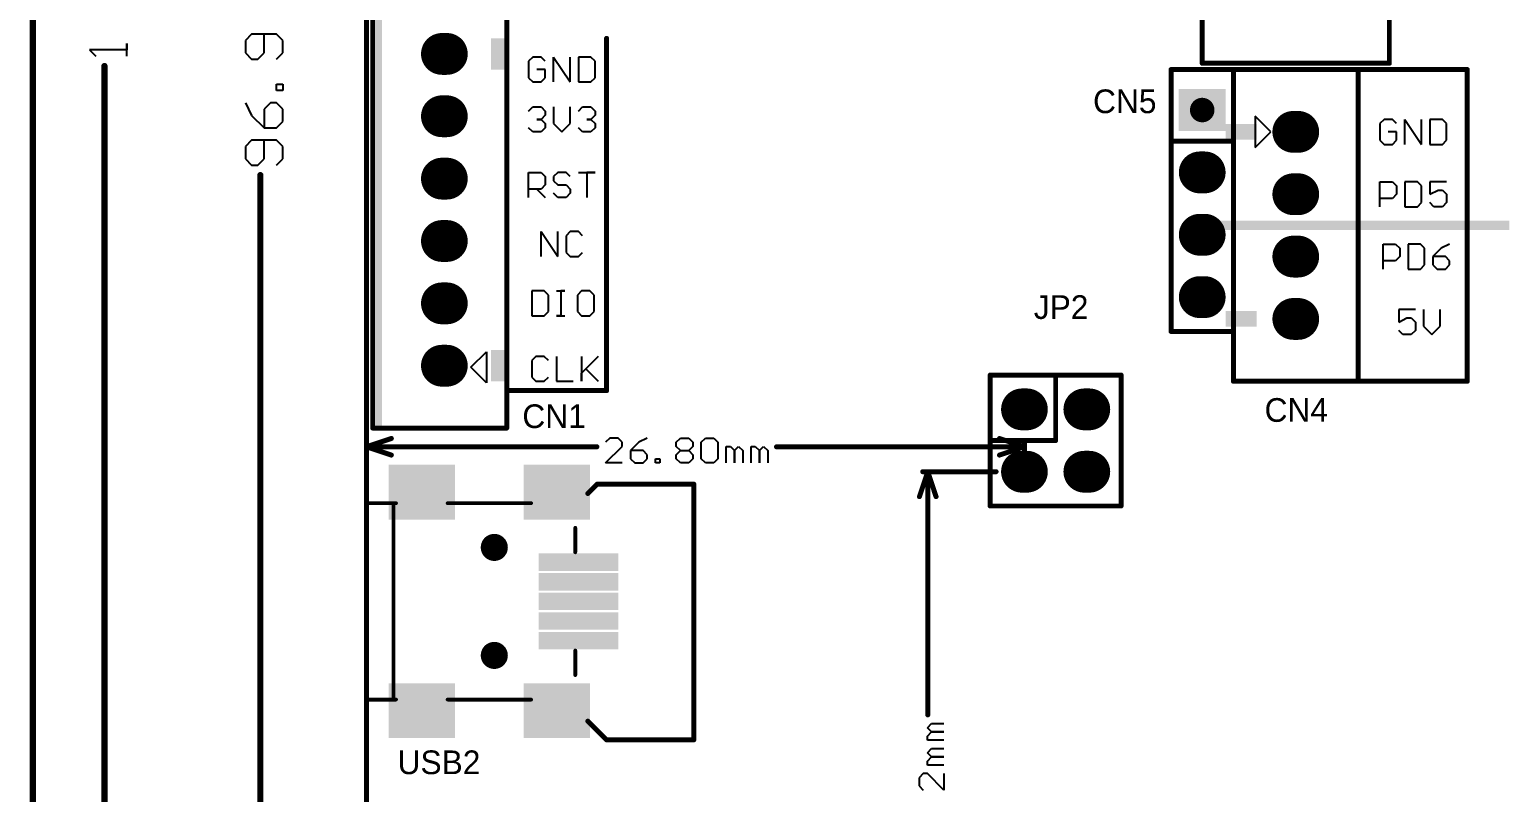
# Model space of a CAD drawing. Header units: millimetres. Extents: x -0.56 to 8.11, y -1.04 to 4.22.
# Drawn here: x -0.54 to 1.833, y 0.526 to 1.749 of the extents above; entities that cross this region are included whole.
import ezdxf

# ---------------------------------------------------------------- set-up
doc = ezdxf.new("R2010")
doc.units = ezdxf.units.MM
doc.header["$MEASUREMENT"] = 0
for name, color, linetype in [('BottomLayer', 5, 'Continuous'), ('BottomSolder', 6, 'Continuous'), ('KeepOutLayer', 6, 'Continuous'), ('MultiLayer', 9, 'Continuous'), ('PadHoleLayer', 156, 'Continuous'), ('TopLayer', 1, 'Continuous'), ('TopOverlay', 2, 'Continuous'), ('TopPaste', 8, 'Continuous'), ('TopSolder', 216, 'Continuous')]:
    doc.layers.add(name, color=color, linetype=linetype)

# ---------------------------------------------------------------- blocks, each defined once
blk = doc.blocks.new('CON2X2_2_54____1')
at = {"layer": 'BottomLayer', "const_width": 0.0591}
for points in [[(0.0039, 0), (-0.0039, 0)], [(0.1039, 0), (0.0961, 0)], [(0.0039, -0.1), (-0.0039, -0.1)], [(0.1039, -0.1), (0.0961, -0.1)]]:
    blk.add_lwpolyline(points, dxfattribs=at)
at = {"layer": 'BottomLayer', "const_width": 0.0295}
for points in [[(-0.0187, 0, 1), (0.0108, 0, 1)], [(-0.0108, 0, 1), (0.0187, 0, 1)], [(0.0813, 0, 1), (0.1108, 0, 1)], [(0.0892, 0, 1), (0.1187, 0, 1)], [(-0.0187, -0.1, 1), (0.0108, -0.1, 1)], [(-0.0108, -0.1, 1), (0.0187, -0.1, 1)], [(0.0813, -0.1, 1), (0.1108, -0.1, 1)], [(0.0892, -0.1, 1), (0.1187, -0.1, 1)]]:
    blk.add_lwpolyline(points, format="xyb", close=True, dxfattribs=at)
at = {"layer": 'BottomSolder', "const_width": 0.0671}
for points in [[(0.0039, 0), (-0.0039, 0)], [(0.1039, 0), (0.0961, 0)], [(0.0039, -0.1), (-0.0039, -0.1)], [(0.1039, -0.1), (0.0961, -0.1)]]:
    blk.add_lwpolyline(points, dxfattribs=at)
at = {"layer": 'BottomSolder', "const_width": 0.0335}
for points in [[(-0.0207, 0, 1), (0.0128, 0, 1)], [(-0.0128, 0, 1), (0.0207, 0, 1)], [(0.0793, 0, 1), (0.1128, 0, 1)], [(0.0872, 0, 1), (0.1207, 0, 1)], [(-0.0207, -0.1, 1), (0.0128, -0.1, 1)], [(-0.0128, -0.1, 1), (0.0207, -0.1, 1)], [(0.0793, -0.1, 1), (0.1128, -0.1, 1)], [(0.0872, -0.1, 1), (0.1207, -0.1, 1)]]:
    blk.add_lwpolyline(points, format="xyb", close=True, dxfattribs=at)
at = {"layer": 'MultiLayer', "const_width": 0.0591}
for points in [[(0.0039, 0), (-0.0039, 0)], [(0.1039, 0), (0.0961, 0)], [(0.0039, -0.1), (-0.0039, -0.1)], [(0.1039, -0.1), (0.0961, -0.1)]]:
    blk.add_lwpolyline(points, dxfattribs=at)
at = {"layer": 'MultiLayer', "const_width": 0.0295}
for points in [[(-0.0187, 0, 1), (0.0108, 0, 1)], [(-0.0108, 0, 1), (0.0187, 0, 1)], [(0.0813, 0, 1), (0.1108, 0, 1)], [(0.0892, 0, 1), (0.1187, 0, 1)], [(-0.0187, -0.1, 1), (0.0108, -0.1, 1)], [(-0.0108, -0.1, 1), (0.0187, -0.1, 1)], [(0.0813, -0.1, 1), (0.1108, -0.1, 1)], [(0.0892, -0.1, 1), (0.1187, -0.1, 1)]]:
    blk.add_lwpolyline(points, format="xyb", close=True, dxfattribs=at)
at = {"layer": 'PadHoleLayer', "const_width": 0.0177}
for points in [[(-0.0089, 0, 1), (0.0089, 0, 1)], [(0.0911, 0, 1), (0.1089, 0, 1)], [(-0.0089, -0.1, 1), (0.0089, -0.1, 1)], [(0.0911, -0.1, 1), (0.1089, -0.1, 1)]]:
    blk.add_lwpolyline(points, format="xyb", close=True, dxfattribs=at)
at = {"layer": 'TopLayer', "const_width": 0.0591}
for points in [[(0.0039, 0), (-0.0039, 0)], [(0.1039, 0), (0.0961, 0)], [(0.0039, -0.1), (-0.0039, -0.1)], [(0.1039, -0.1), (0.0961, -0.1)]]:
    blk.add_lwpolyline(points, dxfattribs=at)
at = {"layer": 'TopLayer', "const_width": 0.0295}
for points in [[(-0.0187, 0, 1), (0.0108, 0, 1)], [(-0.0108, 0, 1), (0.0187, 0, 1)], [(0.0813, 0, 1), (0.1108, 0, 1)], [(0.0892, 0, 1), (0.1187, 0, 1)], [(-0.0187, -0.1, 1), (0.0108, -0.1, 1)], [(-0.0108, -0.1, 1), (0.0187, -0.1, 1)], [(0.0813, -0.1, 1), (0.1108, -0.1, 1)], [(0.0892, -0.1, 1), (0.1187, -0.1, 1)]]:
    blk.add_lwpolyline(points, format="xyb", close=True, dxfattribs=at)
at = {"layer": 'TopOverlay', "const_width": 0.00787}
for points in [[(-0.055, 0.055), (0.155, 0.055)], [(-0.055, -0.155), (-0.055, 0.055)], [(0.05, -0.05), (0.05, 0.055)], [(0.155, -0.155), (0.155, 0.055)], [(-0.055, -0.05), (0.05, -0.05)], [(-0.055, -0.155), (0.155, -0.155)]]:
    blk.add_lwpolyline(points, dxfattribs=at)
at = {"layer": 'TopOverlay', "const_width": 0.00394}
for points in [[(-0.057, 0.055, 1), (-0.053, 0.055, 1)], [(-0.057, 0.055, 1), (-0.053, 0.055, 1)], [(0.048, 0.055, 1), (0.052, 0.055, 1)], [(0.153, 0.055, 1), (0.157, 0.055, 1)], [(0.153, 0.055, 1), (0.157, 0.055, 1)], [(-0.057, -0.05, 1), (-0.053, -0.05, 1)], [(0.048, -0.05, 1), (0.052, -0.05, 1)], [(0.048, -0.05, 1), (0.052, -0.05, 1)], [(-0.057, -0.155, 1), (-0.053, -0.155, 1)], [(-0.057, -0.155, 1), (-0.053, -0.155, 1)], [(0.153, -0.155, 1), (0.157, -0.155, 1)], [(0.153, -0.155, 1), (0.157, -0.155, 1)]]:
    blk.add_lwpolyline(points, format="xyb", close=True, dxfattribs=at)
at = {"layer": 'TopSolder', "const_width": 0.0671}
for points in [[(0.0039, 0), (-0.0039, 0)], [(0.1039, 0), (0.0961, 0)], [(0.0039, -0.1), (-0.0039, -0.1)], [(0.1039, -0.1), (0.0961, -0.1)]]:
    blk.add_lwpolyline(points, dxfattribs=at)
at = {"layer": 'TopSolder', "const_width": 0.0335}
for points in [[(-0.0207, 0, 1), (0.0128, 0, 1)], [(-0.0128, 0, 1), (0.0207, 0, 1)], [(0.0793, 0, 1), (0.1128, 0, 1)], [(0.0872, 0, 1), (0.1207, 0, 1)], [(-0.0207, -0.1, 1), (0.0128, -0.1, 1)], [(-0.0128, -0.1, 1), (0.0207, -0.1, 1)], [(0.0793, -0.1, 1), (0.1128, -0.1, 1)], [(0.0872, -0.1, 1), (0.1207, -0.1, 1)]]:
    blk.add_lwpolyline(points, format="xyb", close=True, dxfattribs=at)
blk = doc.blocks.new('USB_MINI_2')
at = {"layer": 'BottomLayer', "const_width": 0.0177}
for points in [[(0.1261, 0.1496, 1), (0.1438, 0.1496, 1)], [(0.1261, -0.0236, 1), (0.1438, -0.0236, 1)]]:
    blk.add_lwpolyline(points, format="xyb", close=True, dxfattribs=at)
at = {"layer": 'BottomSolder', "const_width": 0.0217}
for points in [[(0.1241, 0.1496, 1), (0.1458, 0.1496, 1)], [(0.1241, -0.0236, 1), (0.1458, -0.0236, 1)]]:
    blk.add_lwpolyline(points, format="xyb", close=True, dxfattribs=at)
at = {"layer": 'MultiLayer', "const_width": 0.0177}
for points in [[(0.1261, 0.1496, 1), (0.1438, 0.1496, 1)], [(0.1261, -0.0236, 1), (0.1438, -0.0236, 1)]]:
    blk.add_lwpolyline(points, format="xyb", close=True, dxfattribs=at)
at = {"layer": 'PadHoleLayer', "const_width": 0.0177}
for points in [[(0.1261, 0.1496, 1), (0.1438, 0.1496, 1)], [(0.1261, -0.0236, 1), (0.1438, -0.0236, 1)]]:
    blk.add_lwpolyline(points, format="xyb", close=True, dxfattribs=at)
at = {"layer": 'TopLayer', "const_width": 0.0177}
for points in [[(0.1261, 0.1496, 1), (0.1438, 0.1496, 1)], [(0.1261, -0.0236, 1), (0.1438, -0.0236, 1)]]:
    blk.add_lwpolyline(points, format="xyb", close=True, dxfattribs=at)
at = {"layer": 'TopLayer'}
for points in [[(-0.0146, 0.1982), (0.0838, 0.1982), (-0.0146, 0.2782), (0.0838, 0.2782)], [(0.2019, 0.1982), (0.3003, 0.1982), (0.2019, 0.2782), (0.3003, 0.2782)], [(-0.06, 0.116), (0.06, 0.116), (-0.06, 0.136), (0.06, 0.136)], [(-0.06, 0.0845), (0.06, 0.0845), (-0.06, 0.1045), (0.06, 0.1045)], [(-0.06, 0.053), (0.06, 0.053), (-0.06, 0.073), (0.06, 0.073)], [(-0.06, 0.0215), (0.06, 0.0215), (-0.06, 0.0415), (0.06, 0.0415)], [(-0.06, -0.01), (0.06, -0.01), (-0.06, 0.01), (0.06, 0.01)], [(-0.0146, -0.1522), (0.0838, -0.1522), (-0.0146, -0.0722), (0.0838, -0.0722)], [(0.2019, -0.1522), (0.3003, -0.1522), (0.2019, -0.0722), (0.3003, -0.0722)]]:
    blk.add_solid(points, dxfattribs=at)
at = {"layer": 'TopOverlay', "const_width": 0.006}
for points in [[(0.2098, 0.2205), (0.0759, 0.2205)], [(0.3397, 0.2205), (0.2925, 0.2205)], [(0.2964, 0.2205), (0.2964, -0.0945)], [(0.3397, 0.2205), (0.3397, -0.0945)], [(0.0051, 0.1811), (0.0051, 0.1417)], [(0.0051, -0.0157), (0.0051, -0.0551)], [(0.2098, -0.0945), (0.0759, -0.0945)], [(0.3397, -0.0945), (0.2925, -0.0945)]]:
    blk.add_lwpolyline(points, dxfattribs=at)
at = {"layer": 'TopOverlay', "const_width": 0.003}
for points in [[(0.0744, 0.2205, 1), (0.0774, 0.2205, 1)], [(0.2083, 0.2205, 1), (0.2113, 0.2205, 1)], [(0.291, 0.2205, 1), (0.294, 0.2205, 1)], [(0.2949, 0.2205, 1), (0.2979, 0.2205, 1)], [(0.3382, 0.2205, 1), (0.3412, 0.2205, 1)], [(0.3382, 0.2205, 1), (0.3412, 0.2205, 1)], [(0.0036, 0.1811, 1), (0.0066, 0.1811, 1)], [(0.0036, 0.1417, 1), (0.0066, 0.1417, 1)], [(0.0036, -0.0157, 1), (0.0066, -0.0157, 1)], [(0.0036, -0.0551, 1), (0.0066, -0.0551, 1)], [(0.0744, -0.0945, 1), (0.0774, -0.0945, 1)], [(0.2083, -0.0945, 1), (0.2113, -0.0945, 1)], [(0.291, -0.0945, 1), (0.294, -0.0945, 1)], [(0.2949, -0.0945, 1), (0.2979, -0.0945, 1)], [(0.3382, -0.0945, 1), (0.3412, -0.0945, 1)], [(0.3382, -0.0945, 1), (0.3412, -0.0945, 1)]]:
    blk.add_lwpolyline(points, format="xyb", close=True, dxfattribs=at)
at = {"layer": 'TopPaste'}
for points in [[(-0.0146, 0.1982), (0.0838, 0.1982), (-0.0146, 0.2782), (0.0838, 0.2782)], [(0.2019, 0.1982), (0.3003, 0.1982), (0.2019, 0.2782), (0.3003, 0.2782)], [(-0.06, 0.116), (0.06, 0.116), (-0.06, 0.136), (0.06, 0.136)], [(-0.06, 0.0845), (0.06, 0.0845), (-0.06, 0.1045), (0.06, 0.1045)], [(-0.06, 0.053), (0.06, 0.053), (-0.06, 0.073), (0.06, 0.073)], [(-0.06, 0.0215), (0.06, 0.0215), (-0.06, 0.0415), (0.06, 0.0415)], [(-0.06, -0.01), (0.06, -0.01), (-0.06, 0.01), (0.06, 0.01)], [(-0.0146, -0.1522), (0.0838, -0.1522), (-0.0146, -0.0722), (0.0838, -0.0722)], [(0.2019, -0.1522), (0.3003, -0.1522), (0.2019, -0.0722), (0.3003, -0.0722)]]:
    blk.add_solid(points, dxfattribs=at)
at = {"layer": 'TopSolder', "const_width": 0.0217}
for points in [[(0.1241, 0.1496, 1), (0.1458, 0.1496, 1)], [(0.1241, -0.0236, 1), (0.1458, -0.0236, 1)]]:
    blk.add_lwpolyline(points, format="xyb", close=True, dxfattribs=at)
at = {"layer": 'TopSolder'}
for points in [[(-0.0186, 0.1942), (0.0878, 0.1942), (-0.0186, 0.2822), (0.0878, 0.2822)], [(0.1979, 0.1942), (0.3043, 0.1942), (0.1979, 0.2822), (0.3043, 0.2822)], [(-0.064, 0.112), (0.064, 0.112), (-0.064, 0.14), (0.064, 0.14)], [(-0.064, 0.0805), (0.064, 0.0805), (-0.064, 0.1085), (0.064, 0.1085)], [(-0.064, 0.049), (0.064, 0.049), (-0.064, 0.077), (0.064, 0.077)], [(-0.064, 0.0175), (0.064, 0.0175), (-0.064, 0.0455), (0.064, 0.0455)], [(-0.064, -0.014), (0.064, -0.014), (-0.064, 0.014), (0.064, 0.014)], [(-0.0186, -0.1562), (0.0878, -0.1562), (-0.0186, -0.0682), (0.0878, -0.0682)], [(0.1979, -0.1562), (0.3043, -0.1562), (0.1979, -0.0682), (0.3043, -0.0682)]]:
    blk.add_solid(points, dxfattribs=at)
blk = doc.blocks.new('CON1X4_2_54____14')
at = {"layer": 'BottomLayer', "const_width": 0.0591}
for points in [[(0.1, 0.0039), (0.1, -0.0039)], [(0.2, 0.0039), (0.2, -0.0039)], [(0.3, 0.0039), (0.3, -0.0039)]]:
    blk.add_lwpolyline(points, dxfattribs=at)
at = {"layer": 'BottomLayer', "const_width": 0.0295}
for points in [[(0.0852, 0.0039, 1), (0.1148, 0.0039, 1)], [(0.0852, -0.0039, 1), (0.1148, -0.0039, 1)], [(0.1852, 0.0039, 1), (0.2148, 0.0039, 1)], [(0.1852, -0.0039, 1), (0.2148, -0.0039, 1)], [(0.2852, 0.0039, 1), (0.3148, 0.0039, 1)], [(0.2852, -0.0039, 1), (0.3148, -0.0039, 1)]]:
    blk.add_lwpolyline(points, format="xyb", close=True, dxfattribs=at)
at = {"layer": 'BottomLayer'}
blk.add_solid([(-0.0295, -0.0335), (0.0295, -0.0335), (-0.0295, 0.0335), (0.0295, 0.0335)], dxfattribs=at)
at = {"layer": 'BottomSolder', "const_width": 0.0671}
for points in [[(0.1, 0.0039), (0.1, -0.0039)], [(0.2, 0.0039), (0.2, -0.0039)], [(0.3, 0.0039), (0.3, -0.0039)]]:
    blk.add_lwpolyline(points, dxfattribs=at)
at = {"layer": 'BottomSolder', "const_width": 0.0335}
for points in [[(0.0832, 0.0039, 1), (0.1168, 0.0039, 1)], [(0.0832, -0.0039, 1), (0.1168, -0.0039, 1)], [(0.1832, 0.0039, 1), (0.2168, 0.0039, 1)], [(0.1832, -0.0039, 1), (0.2168, -0.0039, 1)], [(0.2832, 0.0039, 1), (0.3168, 0.0039, 1)], [(0.2832, -0.0039, 1), (0.3168, -0.0039, 1)]]:
    blk.add_lwpolyline(points, format="xyb", close=True, dxfattribs=at)
at = {"layer": 'BottomSolder'}
blk.add_solid([(-0.0335, -0.0375), (0.0335, -0.0375), (-0.0335, 0.0375), (0.0335, 0.0375)], dxfattribs=at)
at = {"layer": 'MultiLayer', "const_width": 0.0591}
for points in [[(0.1, 0.0039), (0.1, -0.0039)], [(0.2, 0.0039), (0.2, -0.0039)], [(0.3, 0.0039), (0.3, -0.0039)]]:
    blk.add_lwpolyline(points, dxfattribs=at)
at = {"layer": 'MultiLayer', "const_width": 0.0295}
for points in [[(0.0852, 0.0039, 1), (0.1148, 0.0039, 1)], [(0.0852, -0.0039, 1), (0.1148, -0.0039, 1)], [(0.1852, 0.0039, 1), (0.2148, 0.0039, 1)], [(0.1852, -0.0039, 1), (0.2148, -0.0039, 1)], [(0.2852, 0.0039, 1), (0.3148, 0.0039, 1)], [(0.2852, -0.0039, 1), (0.3148, -0.0039, 1)]]:
    blk.add_lwpolyline(points, format="xyb", close=True, dxfattribs=at)
at = {"layer": 'MultiLayer'}
blk.add_solid([(-0.0295, -0.0335), (0.0295, -0.0335), (-0.0295, 0.0335), (0.0295, 0.0335)], dxfattribs=at)
at = {"layer": 'PadHoleLayer', "const_width": 0.0197}
for points in [[(-0.0098, 0, 1), (0.0098, 0, 1)], [(0.0902, 0, 1), (0.1098, 0, 1)], [(0.1902, 0, 1), (0.2098, 0, 1)], [(0.2902, 0, 1), (0.3098, 0, 1)]]:
    blk.add_lwpolyline(points, format="xyb", close=True, dxfattribs=at)
at = {"layer": 'TopLayer', "const_width": 0.0591}
for points in [[(0.1, 0.0039), (0.1, -0.0039)], [(0.2, 0.0039), (0.2, -0.0039)], [(0.3, 0.0039), (0.3, -0.0039)]]:
    blk.add_lwpolyline(points, dxfattribs=at)
at = {"layer": 'TopLayer', "const_width": 0.0295}
for points in [[(0.0852, 0.0039, 1), (0.1148, 0.0039, 1)], [(0.0852, -0.0039, 1), (0.1148, -0.0039, 1)], [(0.1852, 0.0039, 1), (0.2148, 0.0039, 1)], [(0.1852, -0.0039, 1), (0.2148, -0.0039, 1)], [(0.2852, 0.0039, 1), (0.3148, 0.0039, 1)], [(0.2852, -0.0039, 1), (0.3148, -0.0039, 1)]]:
    blk.add_lwpolyline(points, format="xyb", close=True, dxfattribs=at)
at = {"layer": 'TopLayer'}
blk.add_solid([(-0.0295, -0.0335), (0.0295, -0.0335), (-0.0295, 0.0335), (0.0295, 0.0335)], dxfattribs=at)
at = {"layer": 'TopOverlay', "const_width": 0.00787}
blk.add_lwpolyline([(0.05, -0.05), (0.05, 0.05)], dxfattribs=at)
at = {"layer": 'TopOverlay', "const_width": 0.00394}
for points in [[(0.048, 0.05, 1), (0.052, 0.05, 1)], [(0.048, -0.05, 1), (0.052, -0.05, 1)]]:
    blk.add_lwpolyline(points, format="xyb", close=True, dxfattribs=at)
at = {"layer": 'TopSolder', "const_width": 0.0671}
for points in [[(0.1, 0.0039), (0.1, -0.0039)], [(0.2, 0.0039), (0.2, -0.0039)], [(0.3, 0.0039), (0.3, -0.0039)]]:
    blk.add_lwpolyline(points, dxfattribs=at)
at = {"layer": 'TopSolder', "const_width": 0.0335}
for points in [[(0.0832, 0.0039, 1), (0.1168, 0.0039, 1)], [(0.0832, -0.0039, 1), (0.1168, -0.0039, 1)], [(0.1832, 0.0039, 1), (0.2168, 0.0039, 1)], [(0.1832, -0.0039, 1), (0.2168, -0.0039, 1)], [(0.2832, 0.0039, 1), (0.3168, 0.0039, 1)], [(0.2832, -0.0039, 1), (0.3168, -0.0039, 1)]]:
    blk.add_lwpolyline(points, format="xyb", close=True, dxfattribs=at)
at = {"layer": 'TopSolder'}
blk.add_solid([(-0.0335, -0.0375), (0.0335, -0.0375), (-0.0335, 0.0375), (0.0335, 0.0375)], dxfattribs=at)
blk = doc.blocks.new('XH2_54_4P_15')
at = {"layer": 'BottomLayer', "const_width": 0.0591}
for points in [[(0.0039, 0), (-0.0039, 0)], [(-0.0039, -0.1), (0.0039, -0.1)], [(-0.0039, -0.2), (0.0039, -0.2)], [(-0.0039, -0.3), (0.0039, -0.3)]]:
    blk.add_lwpolyline(points, dxfattribs=at)
at = {"layer": 'BottomLayer', "const_width": 0.0295}
for points in [[(-0.0187, 0, 1), (0.0108, 0, 1)], [(-0.0108, 0, 1), (0.0187, 0, 1)], [(-0.0187, -0.1, 1), (0.0108, -0.1, 1)], [(-0.0108, -0.1, 1), (0.0187, -0.1, 1)], [(-0.0187, -0.2, 1), (0.0108, -0.2, 1)], [(-0.0108, -0.2, 1), (0.0187, -0.2, 1)], [(-0.0187, -0.3, 1), (0.0108, -0.3, 1)], [(-0.0108, -0.3, 1), (0.0187, -0.3, 1)]]:
    blk.add_lwpolyline(points, format="xyb", close=True, dxfattribs=at)
at = {"layer": 'BottomSolder', "const_width": 0.0671}
for points in [[(0.0039, 0), (-0.0039, 0)], [(-0.0039, -0.1), (0.0039, -0.1)], [(-0.0039, -0.2), (0.0039, -0.2)], [(-0.0039, -0.3), (0.0039, -0.3)]]:
    blk.add_lwpolyline(points, dxfattribs=at)
at = {"layer": 'BottomSolder', "const_width": 0.0335}
for points in [[(-0.0207, 0, 1), (0.0128, 0, 1)], [(-0.0128, 0, 1), (0.0207, 0, 1)], [(-0.0207, -0.1, 1), (0.0128, -0.1, 1)], [(-0.0128, -0.1, 1), (0.0207, -0.1, 1)], [(-0.0207, -0.2, 1), (0.0128, -0.2, 1)], [(-0.0128, -0.2, 1), (0.0207, -0.2, 1)], [(-0.0207, -0.3, 1), (0.0128, -0.3, 1)], [(-0.0128, -0.3, 1), (0.0207, -0.3, 1)]]:
    blk.add_lwpolyline(points, format="xyb", close=True, dxfattribs=at)
at = {"layer": 'MultiLayer', "const_width": 0.0591}
for points in [[(0.0039, 0), (-0.0039, 0)], [(-0.0039, -0.1), (0.0039, -0.1)], [(-0.0039, -0.2), (0.0039, -0.2)], [(-0.0039, -0.3), (0.0039, -0.3)]]:
    blk.add_lwpolyline(points, dxfattribs=at)
at = {"layer": 'MultiLayer', "const_width": 0.0295}
for points in [[(-0.0187, 0, 1), (0.0108, 0, 1)], [(-0.0108, 0, 1), (0.0187, 0, 1)], [(-0.0187, -0.1, 1), (0.0108, -0.1, 1)], [(-0.0108, -0.1, 1), (0.0187, -0.1, 1)], [(-0.0187, -0.2, 1), (0.0108, -0.2, 1)], [(-0.0108, -0.2, 1), (0.0187, -0.2, 1)], [(-0.0187, -0.3, 1), (0.0108, -0.3, 1)], [(-0.0108, -0.3, 1), (0.0187, -0.3, 1)]]:
    blk.add_lwpolyline(points, format="xyb", close=True, dxfattribs=at)
at = {"layer": 'PadHoleLayer', "const_width": 0.0197}
for points in [[(-0.0098, 0, 1), (0.0098, 0, 1)], [(-0.0098, -0.1, 1), (0.0098, -0.1, 1)], [(-0.0098, -0.2, 1), (0.0098, -0.2, 1)], [(-0.0098, -0.3, 1), (0.0098, -0.3, 1)]]:
    blk.add_lwpolyline(points, format="xyb", close=True, dxfattribs=at)
at = {"layer": 'TopLayer', "const_width": 0.0591}
for points in [[(0.0039, 0), (-0.0039, 0)], [(-0.0039, -0.1), (0.0039, -0.1)], [(-0.0039, -0.2), (0.0039, -0.2)], [(-0.0039, -0.3), (0.0039, -0.3)]]:
    blk.add_lwpolyline(points, dxfattribs=at)
at = {"layer": 'TopLayer', "const_width": 0.0295}
for points in [[(-0.0187, 0, 1), (0.0108, 0, 1)], [(-0.0108, 0, 1), (0.0187, 0, 1)], [(-0.0187, -0.1, 1), (0.0108, -0.1, 1)], [(-0.0108, -0.1, 1), (0.0187, -0.1, 1)], [(-0.0187, -0.2, 1), (0.0108, -0.2, 1)], [(-0.0108, -0.2, 1), (0.0187, -0.2, 1)], [(-0.0187, -0.3, 1), (0.0108, -0.3, 1)], [(-0.0108, -0.3, 1), (0.0187, -0.3, 1)]]:
    blk.add_lwpolyline(points, format="xyb", close=True, dxfattribs=at)
at = {"layer": 'TopOverlay'}
for p, q in [((-0.04, 0), (-0.065, 0.025)), ((-0.065, 0.025), (-0.065, -0.025)), ((-0.065, -0.025), (-0.04, 0))]:
    blk.add_line(p, q, dxfattribs=at)
for points, const_width in [([(-0.1, 0.1), (0.1, 0.1)], 0.008), ([(-0.1, -0.4), (-0.1, 0.1)], 0.00787), ([(0.1, -0.4), (0.1, 0.1)], 0.00787), ([(-0.1, -0.4), (0.1, -0.4)], 0.008)]:
    blk.add_lwpolyline(points, dxfattribs=dict(at, const_width=const_width))
for points, const_width in [([(-0.102, 0.1, 1), (-0.098, 0.1, 1)], 0.004), ([(-0.102, 0.1, 1), (-0.098, 0.1, 1)], 0.00394), ([(0.098, 0.1, 1), (0.102, 0.1, 1)], 0.004), ([(0.098, 0.1, 1), (0.102, 0.1, 1)], 0.00394), ([(-0.102, -0.4, 1), (-0.098, -0.4, 1)], 0.004), ([(-0.102, -0.4, 1), (-0.098, -0.4, 1)], 0.00394), ([(0.098, -0.4, 1), (0.102, -0.4, 1)], 0.004), ([(0.098, -0.4, 1), (0.102, -0.4, 1)], 0.00394)]:
    blk.add_lwpolyline(points, format="xyb", close=True, dxfattribs=dict(at, const_width=const_width))
for points in [[(-0.1125, -0.0125), (-0.0625, -0.0125), (-0.1125, 0.0125), (-0.0625, 0.0125)], [(-0.1575, -0.1575), (0.3425, -0.1575), (-0.1575, -0.1425), (0.3425, -0.1425)], [(-0.1125, -0.3125), (-0.0625, -0.3125), (-0.1125, -0.2875), (-0.0625, -0.2875)]]:
    blk.add_solid(points, dxfattribs=at)
at = {"layer": 'TopSolder', "const_width": 0.0671}
for points in [[(0.0039, 0), (-0.0039, 0)], [(-0.0039, -0.1), (0.0039, -0.1)], [(-0.0039, -0.2), (0.0039, -0.2)], [(-0.0039, -0.3), (0.0039, -0.3)]]:
    blk.add_lwpolyline(points, dxfattribs=at)
at = {"layer": 'TopSolder', "const_width": 0.0335}
for points in [[(-0.0207, 0, 1), (0.0128, 0, 1)], [(-0.0128, 0, 1), (0.0207, 0, 1)], [(-0.0207, -0.1, 1), (0.0128, -0.1, 1)], [(-0.0128, -0.1, 1), (0.0207, -0.1, 1)], [(-0.0207, -0.2, 1), (0.0128, -0.2, 1)], [(-0.0128, -0.2, 1), (0.0207, -0.2, 1)], [(-0.0207, -0.3, 1), (0.0128, -0.3, 1)], [(-0.0128, -0.3, 1), (0.0207, -0.3, 1)]]:
    blk.add_lwpolyline(points, format="xyb", close=True, dxfattribs=at)
blk = doc.blocks.new('LCD_M______30____LINE_16')
at = {"layer": 'TopOverlay', "const_width": 0.008}
for points in [[(1.6, 0.1), (-0.2, 0.1)], [(1.6, -0.2), (1.6, 0.1)], [(1.6, -0.2), (-0.05, -0.2)]]:
    blk.add_lwpolyline(points, dxfattribs=at)
at = {"layer": 'TopOverlay', "const_width": 0.004}
for points in [[(1.598, 0.1, 1), (1.602, 0.1, 1)], [(1.598, 0.1, 1), (1.602, 0.1, 1)], [(1.598, -0.2, 1), (1.602, -0.2, 1)], [(1.598, -0.2, 1), (1.602, -0.2, 1)]]:
    blk.add_lwpolyline(points, format="xyb", close=True, dxfattribs=at)
blk = doc.blocks.new('XH2_54_6P_MCUSWD_18')
at = {"layer": 'BottomLayer', "const_width": 0.0591}
for points in [[(0.0039, 0.5), (-0.0039, 0.5)], [(0.0039, 0.4), (-0.0039, 0.4)], [(0.0039, 0.3), (-0.0039, 0.3)], [(0.0039, 0.2), (-0.0039, 0.2)], [(0.0039, 0.1), (-0.0039, 0.1)], [(0.0039, 0), (-0.0039, 0)]]:
    blk.add_lwpolyline(points, dxfattribs=at)
at = {"layer": 'BottomLayer', "const_width": 0.0295}
for points in [[(-0.0187, 0.5, 1), (0.0108, 0.5, 1)], [(-0.0108, 0.5, 1), (0.0187, 0.5, 1)], [(-0.0187, 0.4, 1), (0.0108, 0.4, 1)], [(-0.0108, 0.4, 1), (0.0187, 0.4, 1)], [(-0.0187, 0.3, 1), (0.0108, 0.3, 1)], [(-0.0108, 0.3, 1), (0.0187, 0.3, 1)], [(-0.0187, 0.2, 1), (0.0108, 0.2, 1)], [(-0.0108, 0.2, 1), (0.0187, 0.2, 1)], [(-0.0187, 0.1, 1), (0.0108, 0.1, 1)], [(-0.0108, 0.1, 1), (0.0187, 0.1, 1)], [(-0.0187, 0, 1), (0.0108, 0, 1)], [(-0.0108, 0, 1), (0.0187, 0, 1)]]:
    blk.add_lwpolyline(points, format="xyb", close=True, dxfattribs=at)
at = {"layer": 'BottomSolder', "const_width": 0.0671}
for points in [[(0.0039, 0.5), (-0.0039, 0.5)], [(0.0039, 0.4), (-0.0039, 0.4)], [(0.0039, 0.3), (-0.0039, 0.3)], [(0.0039, 0.2), (-0.0039, 0.2)], [(0.0039, 0.1), (-0.0039, 0.1)], [(0.0039, 0), (-0.0039, 0)]]:
    blk.add_lwpolyline(points, dxfattribs=at)
at = {"layer": 'BottomSolder', "const_width": 0.0335}
for points in [[(-0.0207, 0.5, 1), (0.0128, 0.5, 1)], [(-0.0128, 0.5, 1), (0.0207, 0.5, 1)], [(-0.0207, 0.4, 1), (0.0128, 0.4, 1)], [(-0.0128, 0.4, 1), (0.0207, 0.4, 1)], [(-0.0207, 0.3, 1), (0.0128, 0.3, 1)], [(-0.0128, 0.3, 1), (0.0207, 0.3, 1)], [(-0.0207, 0.2, 1), (0.0128, 0.2, 1)], [(-0.0128, 0.2, 1), (0.0207, 0.2, 1)], [(-0.0207, 0.1, 1), (0.0128, 0.1, 1)], [(-0.0128, 0.1, 1), (0.0207, 0.1, 1)], [(-0.0207, 0, 1), (0.0128, 0, 1)], [(-0.0128, 0, 1), (0.0207, 0, 1)]]:
    blk.add_lwpolyline(points, format="xyb", close=True, dxfattribs=at)
at = {"layer": 'MultiLayer', "const_width": 0.0591}
for points in [[(0.0039, 0.5), (-0.0039, 0.5)], [(0.0039, 0.4), (-0.0039, 0.4)], [(0.0039, 0.3), (-0.0039, 0.3)], [(0.0039, 0.2), (-0.0039, 0.2)], [(0.0039, 0.1), (-0.0039, 0.1)], [(0.0039, 0), (-0.0039, 0)]]:
    blk.add_lwpolyline(points, dxfattribs=at)
at = {"layer": 'MultiLayer', "const_width": 0.0295}
for points in [[(-0.0187, 0.5, 1), (0.0108, 0.5, 1)], [(-0.0108, 0.5, 1), (0.0187, 0.5, 1)], [(-0.0187, 0.4, 1), (0.0108, 0.4, 1)], [(-0.0108, 0.4, 1), (0.0187, 0.4, 1)], [(-0.0187, 0.3, 1), (0.0108, 0.3, 1)], [(-0.0108, 0.3, 1), (0.0187, 0.3, 1)], [(-0.0187, 0.2, 1), (0.0108, 0.2, 1)], [(-0.0108, 0.2, 1), (0.0187, 0.2, 1)], [(-0.0187, 0.1, 1), (0.0108, 0.1, 1)], [(-0.0108, 0.1, 1), (0.0187, 0.1, 1)], [(-0.0187, 0, 1), (0.0108, 0, 1)], [(-0.0108, 0, 1), (0.0187, 0, 1)]]:
    blk.add_lwpolyline(points, format="xyb", close=True, dxfattribs=at)
at = {"layer": 'PadHoleLayer', "const_width": 0.0197}
for points in [[(-0.0098, 0.5, 1), (0.0098, 0.5, 1)], [(-0.0098, 0.4, 1), (0.0098, 0.4, 1)], [(-0.0098, 0.3, 1), (0.0098, 0.3, 1)], [(-0.0098, 0.2, 1), (0.0098, 0.2, 1)], [(-0.0098, 0.1, 1), (0.0098, 0.1, 1)], [(-0.0098, 0, 1), (0.0098, 0, 1)]]:
    blk.add_lwpolyline(points, format="xyb", close=True, dxfattribs=at)
at = {"layer": 'TopLayer', "const_width": 0.0591}
for points in [[(0.0039, 0.5), (-0.0039, 0.5)], [(0.0039, 0.4), (-0.0039, 0.4)], [(0.0039, 0.3), (-0.0039, 0.3)], [(0.0039, 0.2), (-0.0039, 0.2)], [(0.0039, 0.1), (-0.0039, 0.1)], [(0.0039, 0), (-0.0039, 0)]]:
    blk.add_lwpolyline(points, dxfattribs=at)
at = {"layer": 'TopLayer', "const_width": 0.0295}
for points in [[(-0.0187, 0.5, 1), (0.0108, 0.5, 1)], [(-0.0108, 0.5, 1), (0.0187, 0.5, 1)], [(-0.0187, 0.4, 1), (0.0108, 0.4, 1)], [(-0.0108, 0.4, 1), (0.0187, 0.4, 1)], [(-0.0187, 0.3, 1), (0.0108, 0.3, 1)], [(-0.0108, 0.3, 1), (0.0187, 0.3, 1)], [(-0.0187, 0.2, 1), (0.0108, 0.2, 1)], [(-0.0108, 0.2, 1), (0.0187, 0.2, 1)], [(-0.0187, 0.1, 1), (0.0108, 0.1, 1)], [(-0.0108, 0.1, 1), (0.0187, 0.1, 1)], [(-0.0187, 0, 1), (0.0108, 0, 1)], [(-0.0108, 0, 1), (0.0187, 0, 1)]]:
    blk.add_lwpolyline(points, format="xyb", close=True, dxfattribs=at)
at = {"layer": 'TopOverlay'}
for p, q in [((0.0425, -0.0025), (0.0675, 0.0225)), ((0.0675, 0.0225), (0.0675, -0.0275)), ((0.0675, -0.0275), (0.0425, -0.0025))]:
    blk.add_line(p, q, dxfattribs=at)
for points, const_width in [([(-0.115, 0.6), (0.1, 0.6)], 0.008), ([(-0.115, -0.1), (-0.115, 0.6)], 0.00787), ([(0.1, -0.1), (0.1, 0.6)], 0.00787), ([(-0.115, -0.1), (0.1, -0.1)], 0.00787)]:
    blk.add_lwpolyline(points, dxfattribs=dict(at, const_width=const_width))
for points, const_width in [([(-0.117, 0.6, 1), (-0.113, 0.6, 1)], 0.004), ([(-0.117, 0.6, 1), (-0.113, 0.6, 1)], 0.00394), ([(0.098, 0.6, 1), (0.102, 0.6, 1)], 0.004), ([(0.098, 0.6, 1), (0.102, 0.6, 1)], 0.00394), ([(-0.117, -0.1, 1), (-0.113, -0.1, 1)], 0.00394), ([(-0.117, -0.1, 1), (-0.113, -0.1, 1)], 0.00394), ([(0.098, -0.1, 1), (0.102, -0.1, 1)], 0.00394), ([(0.098, -0.1, 1), (0.102, -0.1, 1)], 0.00394)]:
    blk.add_lwpolyline(points, format="xyb", close=True, dxfattribs=dict(at, const_width=const_width))
for points in [[(-0.115, 0.6), (-0.115, -0.1), (-0.1, 0.6), (-0.1, -0.1)], [(0.075, 0.525), (0.075, 0.475), (0.1, 0.525), (0.1, 0.475)], [(0.075, 0.025), (0.075, -0.025), (0.1, 0.025), (0.1, -0.025)]]:
    blk.add_solid(points, dxfattribs=at)
at = {"layer": 'TopSolder', "const_width": 0.0671}
for points in [[(0.0039, 0.5), (-0.0039, 0.5)], [(0.0039, 0.4), (-0.0039, 0.4)], [(0.0039, 0.3), (-0.0039, 0.3)], [(0.0039, 0.2), (-0.0039, 0.2)], [(0.0039, 0.1), (-0.0039, 0.1)], [(0.0039, 0), (-0.0039, 0)]]:
    blk.add_lwpolyline(points, dxfattribs=at)
at = {"layer": 'TopSolder', "const_width": 0.0335}
for points in [[(-0.0207, 0.5, 1), (0.0128, 0.5, 1)], [(-0.0128, 0.5, 1), (0.0207, 0.5, 1)], [(-0.0207, 0.4, 1), (0.0128, 0.4, 1)], [(-0.0128, 0.4, 1), (0.0207, 0.4, 1)], [(-0.0207, 0.3, 1), (0.0128, 0.3, 1)], [(-0.0128, 0.3, 1), (0.0207, 0.3, 1)], [(-0.0207, 0.2, 1), (0.0128, 0.2, 1)], [(-0.0128, 0.2, 1), (0.0207, 0.2, 1)], [(-0.0207, 0.1, 1), (0.0128, 0.1, 1)], [(-0.0128, 0.1, 1), (0.0207, 0.1, 1)], [(-0.0207, 0, 1), (0.0128, 0, 1)], [(-0.0128, 0, 1), (0.0207, 0, 1)]]:
    blk.add_lwpolyline(points, format="xyb", close=True, dxfattribs=at)

msp = doc.modelspace()

# ---------------------------------------------------------------- linework, layer by layer
at = {"layer": 'BottomSolder'}
for p, q in [((0.3902, 1.094), (0.3835, 1.0873)), ((0.4035, 1.094), (0.3902, 1.094)), ((0.4102, 1.0873), (0.4035, 1.094)), ((0.4502, 1.094), (0.4369, 1.0873)), ((0.4968, 1.0873), (0.5035, 1.094)), ((0.5035, 1.094), (0.5168, 1.094)), ((0.5168, 1.094), (0.5235, 1.0873)), ((0.5368, 1.0873), (0.5435, 1.094)), ((0.5435, 1.094), (0.5568, 1.094)), ((0.5568, 1.094), (0.5635, 1.0873)), ((0.3835, 1.054), (0.4102, 1.0807)), ((0.4102, 1.0807), (0.4102, 1.0873)), ((0.4369, 1.0873), (0.4235, 1.074)), ((0.4235, 1.074), (0.4235, 1.0607)), ((0.4435, 1.074), (0.4235, 1.074)), ((0.4502, 1.0673), (0.4435, 1.074)), ((0.4968, 1.0807), (0.4968, 1.0873)), ((0.5035, 1.074), (0.4968, 1.0807)), ((0.4968, 1.0673), (0.5035, 1.074)), ((0.5035, 1.074), (0.5168, 1.074)), ((0.5235, 1.0807), (0.5168, 1.074)), ((0.5168, 1.074), (0.5235, 1.0673)), ((0.5235, 1.0873), (0.5235, 1.0807)), ((0.5368, 1.0607), (0.5368, 1.0873)), ((0.5635, 1.0873), (0.5635, 1.0607)), ((0.5768, 1.054), (0.5768, 1.0807)), ((0.5768, 1.0807), (0.5835, 1.0807)), ((0.5835, 1.0807), (0.5901, 1.074)), ((0.5901, 1.074), (0.5968, 1.0807)), ((0.5901, 1.074), (0.5901, 1.054)), ((0.5901, 1.054), (0.5901, 1.074)), ((0.5968, 1.0807), (0.6035, 1.074)), ((0.6035, 1.074), (0.6035, 1.054)), ((0.6168, 1.054), (0.6168, 1.0807)), ((0.6168, 1.0807), (0.6235, 1.0807)), ((0.6235, 1.0807), (0.6301, 1.074)), ((0.6301, 1.074), (0.6368, 1.0807)), ((0.6301, 1.074), (0.6301, 1.054)), ((0.6301, 1.054), (0.6301, 1.074)), ((0.6368, 1.0807), (0.6435, 1.074)), ((0.6435, 1.074), (0.6435, 1.054)), ((0.4102, 1.054), (0.3835, 1.054)), ((0.4235, 1.0607), (0.4302, 1.054)), ((0.4302, 1.054), (0.4435, 1.054)), ((0.4435, 1.054), (0.4502, 1.0607)), ((0.4502, 1.0607), (0.4502, 1.0673)), ((0.4635, 1.054), (0.4635, 1.0607)), ((0.4635, 1.0607), (0.4702, 1.0607)), ((0.4702, 1.054), (0.4635, 1.054)), ((0.4702, 1.0607), (0.4702, 1.054)), ((0.4968, 1.0607), (0.4968, 1.0673)), ((0.5035, 1.054), (0.4968, 1.0607)), ((0.5168, 1.054), (0.5035, 1.054)), ((0.5235, 1.0607), (0.5168, 1.054)), ((0.5235, 1.0673), (0.5235, 1.0607)), ((0.5435, 1.054), (0.5368, 1.0607)), ((0.5568, 1.054), (0.5435, 1.054)), ((0.5635, 1.0607), (0.5568, 1.054)), ((0.8993, 0.6293), (0.906, 0.636)), ((0.906, 0.6226), (0.8993, 0.6293)), ((0.8993, 0.616), (0.906, 0.6226)), ((0.906, 0.636), (0.926, 0.636)), ((0.906, 0.6226), (0.926, 0.6226)), ((0.926, 0.6226), (0.906, 0.6226)), ((0.8993, 0.6093), (0.8993, 0.616)), ((0.926, 0.6093), (0.8993, 0.6093)), ((0.8993, 0.5893), (0.906, 0.596)), ((0.906, 0.596), (0.926, 0.596)), ((0.906, 0.5826), (0.8993, 0.5893)), ((0.8993, 0.576), (0.906, 0.5826)), ((0.8993, 0.5693), (0.8993, 0.576)), ((0.906, 0.5826), (0.926, 0.5826)), ((0.926, 0.5826), (0.906, 0.5826)), ((0.8927, 0.556), (0.886, 0.5493)), ((0.886, 0.5493), (0.886, 0.536)), ((0.8993, 0.556), (0.8927, 0.556)), ((0.926, 0.5693), (0.8993, 0.5693)), ((0.926, 0.5293), (0.8993, 0.556)), ((0.926, 0.556), (0.926, 0.5293)), ((0.886, 0.536), (0.8927, 0.5293))]:
    msp.add_line(p, q, dxfattribs=at)
at = {"layer": 'BottomSolder', "const_width": 0.008}
for points in [[(0, 1.08), (0.04, 1.0933)], [(0, 0.012), (0, 1.088)], [(1.015, 1.0933), (1.055, 1.08)], [(0, 1.08), (0.3695, 1.08)], [(0, 1.08), (0.04, 1.0667)], [(0.6575, 1.08), (1.055, 1.08)], [(1.015, 1.0667), (1.055, 1.08)], [(1.055, 1.072), (1.055, 1.0855)], [(0.8867, 1), (0.9, 1.04)], [(0.892, 1.04), (1.0095, 1.04)], [(0.9, 0.65), (0.9, 1.04)], [(0.9, 1.04), (0.9133, 1)]]:
    msp.add_lwpolyline(points, dxfattribs=at)
at = {"layer": 'BottomSolder', "const_width": 0.004}
for points in [[(-0.002, 1.088, 1), (0.002, 1.088, 1)], [(0.038, 1.0933, 1), (0.042, 1.0933, 1)], [(1.013, 1.0933, 1), (1.017, 1.0933, 1)], [(-0.002, 1.08, 1), (0.002, 1.08, 1)], [(-0.002, 1.08, 1), (0.002, 1.08, 1)], [(-0.002, 1.08, 1), (0.002, 1.08, 1)], [(0.038, 1.0667, 1), (0.042, 1.0667, 1)], [(0.3675, 1.08, 1), (0.3715, 1.08, 1)], [(0.6555, 1.08, 1), (0.6595, 1.08, 1)], [(1.013, 1.0667, 1), (1.017, 1.0667, 1)], [(1.053, 1.0855, 1), (1.057, 1.0855, 1)], [(1.053, 1.08, 1), (1.057, 1.08, 1)], [(1.053, 1.08, 1), (1.057, 1.08, 1)], [(1.053, 1.08, 1), (1.057, 1.08, 1)], [(1.053, 1.072, 1), (1.057, 1.072, 1)], [(0.89, 1.04, 1), (0.894, 1.04, 1)], [(0.898, 1.04, 1), (0.902, 1.04, 1)], [(0.898, 1.04, 1), (0.902, 1.04, 1)], [(0.898, 1.04, 1), (0.902, 1.04, 1)], [(1.0075, 1.04, 1), (1.0115, 1.04, 1)], [(0.8847, 1, 1), (0.8887, 1, 1)], [(0.9113, 1, 1), (0.9153, 1, 1)], [(0.898, 0.65, 1), (0.902, 0.65, 1)]]:
    msp.add_lwpolyline(points, format="xyb", close=True, dxfattribs=at)
at = {"layer": 'KeepOutLayer'}
for p, q in [((-0.184, 1.7415), (-0.194, 1.7315)), ((-0.144, 1.7415), (-0.184, 1.7415)), ((-0.164, 1.7115), (-0.164, 1.7415)), ((-0.134, 1.7315), (-0.144, 1.7415)), ((-0.384, 1.7166), (-0.444, 1.7166)), ((-0.444, 1.7166), (-0.434, 1.7066)), ((-0.384, 1.7066), (-0.384, 1.7266)), ((-0.384, 1.7266), (-0.384, 1.7166)), ((-0.194, 1.7315), (-0.194, 1.7115)), ((-0.194, 1.7115), (-0.184, 1.7015)), ((-0.174, 1.7015), (-0.164, 1.7115)), ((-0.144, 1.7015), (-0.134, 1.7115)), ((-0.134, 1.7115), (-0.134, 1.7315)), ((-0.184, 1.7015), (-0.174, 1.7015)), ((-0.144, 1.6515), (-0.144, 1.6615)), ((-0.144, 1.6615), (-0.134, 1.6615)), ((-0.134, 1.6615), (-0.134, 1.6515)), ((-0.134, 1.6515), (-0.144, 1.6515)), ((-0.194, 1.6315), (-0.184, 1.6115)), ((-0.154, 1.6315), (-0.164, 1.6215)), ((-0.164, 1.6215), (-0.164, 1.5915)), ((-0.144, 1.6315), (-0.154, 1.6315)), ((-0.134, 1.6215), (-0.144, 1.6315)), ((-0.134, 1.6015), (-0.134, 1.6215)), ((-0.184, 1.6115), (-0.164, 1.5915)), ((-0.164, 1.5915), (-0.144, 1.5915)), ((-0.144, 1.5915), (-0.134, 1.6015)), ((-0.184, 1.5716), (-0.194, 1.5616)), ((-0.144, 1.5716), (-0.184, 1.5716)), ((-0.164, 1.5416), (-0.164, 1.5716)), ((-0.134, 1.5616), (-0.144, 1.5716)), ((-0.194, 1.5616), (-0.194, 1.5416)), ((-0.134, 1.5416), (-0.134, 1.5616)), ((-0.194, 1.5416), (-0.184, 1.5316)), ((-0.184, 1.5316), (-0.174, 1.5316)), ((-0.174, 1.5316), (-0.164, 1.5416)), ((-0.144, 1.5316), (-0.134, 1.5416))]:
    msp.add_line(p, q, dxfattribs=at)
for points, const_width in [([(0, 0), (0, 4.04)], 0.008), ([(-0.535, -0.165), (-0.535, 1.7831)], 0.01), ([(-0.42, -0.165), (-0.42, 1.6906)], 0.01), ([(-0.17, -0.165), (-0.17, 1.5156)], 0.01)]:
    msp.add_lwpolyline(points, dxfattribs=dict(at, const_width=const_width))
at = {"layer": 'KeepOutLayer', "const_width": 0.005}
for points in [[(-0.4225, 1.6906, 1), (-0.4175, 1.6906, 1)], [(-0.1725, 1.5156, 1), (-0.1675, 1.5156, 1)]]:
    msp.add_lwpolyline(points, format="xyb", close=True, dxfattribs=at)
at = {"layer": 'TopOverlay'}
for p, q in [((0.2667, 1.705), (0.26, 1.6983)), ((0.26, 1.6983), (0.26, 1.6717)), ((0.28, 1.705), (0.2667, 1.705)), ((0.2867, 1.685), (0.2733, 1.685)), ((0.2867, 1.6983), (0.28, 1.705)), ((0.2867, 1.6717), (0.2867, 1.685)), ((0.3, 1.665), (0.3, 1.705)), ((0.3, 1.705), (0.3266, 1.665)), ((0.3266, 1.665), (0.3266, 1.705)), ((0.34, 1.705), (0.34, 1.665)), ((0.36, 1.705), (0.34, 1.705)), ((0.3666, 1.6983), (0.36, 1.705)), ((0.3666, 1.6717), (0.3666, 1.6983)), ((0.26, 1.6717), (0.2667, 1.665)), ((0.2667, 1.665), (0.28, 1.665)), ((0.28, 1.665), (0.2867, 1.6717)), ((0.34, 1.665), (0.36, 1.665)), ((0.36, 1.665), (0.3666, 1.6717)), ((0.26, 1.6183), (0.2667, 1.625)), ((0.2667, 1.625), (0.28, 1.625)), ((0.28, 1.625), (0.2867, 1.6183)), ((0.2867, 1.6183), (0.2867, 1.6117)), ((0.3, 1.625), (0.3, 1.5983)), ((0.3266, 1.5983), (0.3266, 1.625)), ((0.34, 1.6183), (0.3466, 1.625)), ((0.3466, 1.625), (0.36, 1.625)), ((0.36, 1.625), (0.3666, 1.6183)), ((0.3666, 1.6183), (0.3666, 1.6117)), ((0.2667, 1.585), (0.26, 1.5917)), ((0.28, 1.605), (0.2733, 1.605)), ((0.2733, 1.605), (0.28, 1.605)), ((0.2867, 1.6117), (0.28, 1.605)), ((0.28, 1.605), (0.2867, 1.5983)), ((0.2867, 1.5917), (0.28, 1.585)), ((0.2867, 1.5983), (0.2867, 1.5917)), ((0.3, 1.5983), (0.3133, 1.585)), ((0.3133, 1.585), (0.3266, 1.5983)), ((0.3466, 1.585), (0.34, 1.5917)), ((0.36, 1.605), (0.3533, 1.605)), ((0.3533, 1.605), (0.36, 1.605)), ((0.3666, 1.6117), (0.36, 1.605)), ((0.36, 1.605), (0.3666, 1.5983)), ((0.3666, 1.5917), (0.36, 1.585)), ((0.3666, 1.5983), (0.3666, 1.5917)), ((1.6317, 1.605), (1.625, 1.5983)), ((1.625, 1.5983), (1.625, 1.5717)), ((1.645, 1.605), (1.6317, 1.605)), ((1.6517, 1.5983), (1.645, 1.605)), ((1.665, 1.565), (1.665, 1.605)), ((1.665, 1.605), (1.6916, 1.565)), ((1.6916, 1.565), (1.6916, 1.605)), ((1.705, 1.605), (1.705, 1.565)), ((1.725, 1.605), (1.705, 1.605)), ((1.7316, 1.5983), (1.725, 1.605)), ((1.7316, 1.5717), (1.7316, 1.5983)), ((0.28, 1.585), (0.2667, 1.585)), ((0.36, 1.585), (0.3466, 1.585)), ((1.625, 1.5717), (1.6317, 1.565)), ((1.6517, 1.585), (1.6383, 1.585)), ((1.645, 1.565), (1.6517, 1.5717)), ((1.6517, 1.5717), (1.6517, 1.585)), ((1.725, 1.565), (1.7316, 1.5717)), ((1.6317, 1.565), (1.645, 1.565)), ((1.705, 1.565), (1.725, 1.565)), ((0.26, 1.48), (0.26, 1.52)), ((0.26, 1.52), (0.28, 1.52)), ((0.28, 1.52), (0.2867, 1.5133)), ((0.3067, 1.52), (0.3, 1.5133)), ((0.32, 1.52), (0.3067, 1.52)), ((0.3266, 1.5133), (0.32, 1.52)), ((0.34, 1.52), (0.3666, 1.52)), ((0.3666, 1.52), (0.3533, 1.52)), ((0.3533, 1.52), (0.3533, 1.48)), ((0.2867, 1.5), (0.28, 1.4933)), ((0.2867, 1.5133), (0.2867, 1.5)), ((0.3, 1.5133), (0.3, 1.5067)), ((0.3, 1.5067), (0.3067, 1.5)), ((0.3067, 1.5), (0.32, 1.5)), ((0.32, 1.5), (0.3266, 1.4933)), ((1.625, 1.465), (1.625, 1.505)), ((1.625, 1.505), (1.645, 1.505)), ((1.645, 1.505), (1.6517, 1.4983)), ((1.6517, 1.4983), (1.6517, 1.485)), ((1.665, 1.505), (1.665, 1.465)), ((1.685, 1.505), (1.665, 1.505)), ((1.6916, 1.4983), (1.685, 1.505)), ((1.6916, 1.4717), (1.6916, 1.4983)), ((1.7316, 1.505), (1.705, 1.505)), ((1.705, 1.505), (1.705, 1.485)), ((0.28, 1.4933), (0.26, 1.4933)), ((0.2733, 1.4933), (0.2867, 1.48)), ((0.3067, 1.48), (0.3, 1.4867)), ((0.32, 1.48), (0.3067, 1.48)), ((0.3266, 1.4867), (0.32, 1.48)), ((0.3266, 1.4933), (0.3266, 1.4867)), ((1.645, 1.4783), (1.625, 1.4783)), ((1.6517, 1.485), (1.645, 1.4783)), ((1.685, 1.465), (1.6916, 1.4717)), ((1.705, 1.485), (1.7183, 1.4917)), ((1.7116, 1.465), (1.705, 1.4717)), ((1.7183, 1.4917), (1.725, 1.4917)), ((1.725, 1.4917), (1.7316, 1.485)), ((1.7316, 1.4717), (1.725, 1.465)), ((1.7316, 1.485), (1.7316, 1.4717)), ((1.665, 1.465), (1.685, 1.465)), ((1.725, 1.465), (1.7116, 1.465)), ((0.28, 1.385), (0.28, 1.425)), ((0.28, 1.425), (0.3067, 1.385)), ((0.3067, 1.385), (0.3067, 1.425)), ((0.3267, 1.425), (0.32, 1.4183)), ((0.34, 1.425), (0.3267, 1.425)), ((0.3466, 1.4183), (0.34, 1.425)), ((0.32, 1.4183), (0.32, 1.3917)), ((1.63, 1.365), (1.63, 1.405)), ((1.63, 1.405), (1.65, 1.405)), ((1.65, 1.405), (1.6567, 1.3983)), ((1.67, 1.405), (1.67, 1.365)), ((1.69, 1.405), (1.67, 1.405)), ((1.6966, 1.3983), (1.69, 1.405)), ((1.7366, 1.405), (1.7233, 1.3983)), ((0.32, 1.3917), (0.3267, 1.385)), ((0.3267, 1.385), (0.34, 1.385)), ((0.34, 1.385), (0.3466, 1.3917)), ((1.65, 1.3783), (1.63, 1.3783)), ((1.6567, 1.385), (1.65, 1.3783)), ((1.6567, 1.3983), (1.6567, 1.385)), ((1.6966, 1.3717), (1.6966, 1.3983)), ((1.7233, 1.3983), (1.71, 1.385)), ((1.71, 1.385), (1.71, 1.3717)), ((1.73, 1.385), (1.71, 1.385)), ((1.7366, 1.3783), (1.73, 1.385)), ((1.7366, 1.3717), (1.7366, 1.3783)), ((1.67, 1.365), (1.69, 1.365)), ((1.69, 1.365), (1.6966, 1.3717)), ((1.71, 1.3717), (1.7166, 1.365)), ((1.7166, 1.365), (1.73, 1.365)), ((1.73, 1.365), (1.7366, 1.3717)), ((0.265, 1.33), (0.265, 1.29)), ((0.285, 1.33), (0.265, 1.33)), ((0.2917, 1.3233), (0.285, 1.33)), ((0.305, 1.33), (0.3183, 1.33)), ((0.3183, 1.33), (0.3117, 1.33)), ((0.3117, 1.33), (0.3117, 1.29)), ((0.345, 1.33), (0.3383, 1.3233)), ((0.3583, 1.33), (0.345, 1.33)), ((0.365, 1.3233), (0.3583, 1.33)), ((0.2917, 1.2967), (0.2917, 1.3233)), ((0.3383, 1.3233), (0.3383, 1.2967)), ((0.365, 1.2967), (0.365, 1.3233)), ((0.265, 1.29), (0.285, 1.29)), ((0.285, 1.29), (0.2917, 1.2967)), ((0.3117, 1.29), (0.305, 1.29)), ((0.305, 1.29), (0.3183, 1.29)), ((0.3383, 1.2967), (0.345, 1.29)), ((0.345, 1.29), (0.3583, 1.29)), ((0.3583, 1.29), (0.365, 1.2967)), ((1.6817, 1.3), (1.655, 1.3)), ((1.655, 1.3), (1.655, 1.28)), ((1.655, 1.28), (1.6683, 1.2867)), ((1.6683, 1.2867), (1.675, 1.2867)), ((1.675, 1.2867), (1.6817, 1.28)), ((1.695, 1.3), (1.695, 1.2733)), ((1.7216, 1.2733), (1.7216, 1.3)), ((1.6617, 1.26), (1.655, 1.2667)), ((1.675, 1.26), (1.6617, 1.26)), ((1.6817, 1.2667), (1.675, 1.26)), ((1.6817, 1.28), (1.6817, 1.2667)), ((1.695, 1.2733), (1.7083, 1.26)), ((1.7083, 1.26), (1.7216, 1.2733)), ((0.2717, 1.225), (0.265, 1.2183)), ((0.265, 1.2183), (0.265, 1.1917)), ((0.285, 1.225), (0.2717, 1.225)), ((0.2917, 1.2183), (0.285, 1.225)), ((0.305, 1.225), (0.305, 1.185)), ((0.345, 1.225), (0.345, 1.185)), ((0.345, 1.1983), (0.3716, 1.225)), ((0.3716, 1.225), (0.3516, 1.205)), ((0.265, 1.1917), (0.2717, 1.185)), ((0.285, 1.185), (0.2917, 1.1917)), ((0.345, 1.185), (0.345, 1.1983)), ((0.3516, 1.205), (0.3716, 1.185)), ((0.2717, 1.185), (0.285, 1.185)), ((0.305, 1.185), (0.3316, 1.185))]:
    msp.add_line(p, q, dxfattribs=at)
at = {"layer": 'TopOverlay', "const_width": 0.008}
for points in [[(0.385, 1.17), (0.385, 1.735)], [(1.29, 1.685), (1.39, 1.685)], [(1.29, 1.67), (1.29, 1.685)], [(1.58, 1.685), (1.765, 1.685)], [(1.765, 1.185), (1.765, 1.685)], [(1.29, 1.265), (1.29, 1.67)], [(1.29, 1.265), (1.39, 1.265)], [(1.59, 1.185), (1.765, 1.185)], [(0.225, 1.17), (0.385, 1.17)], [(0.355, 1.005), (0.37, 1.02)], [(0.37, 1.02), (0.525, 1.02)], [(0.525, 0.61), (0.525, 1.02)], [(0.355, 0.64), (0.385, 0.61)], [(0.385, 0.61), (0.525, 0.61)]]:
    msp.add_lwpolyline(points, dxfattribs=at)
at = {"layer": 'TopOverlay', "const_width": 0.004}
for points in [[(0.383, 1.735, 1), (0.387, 1.735, 1)], [(1.288, 1.685, 1), (1.292, 1.685, 1)], [(1.288, 1.685, 1), (1.292, 1.685, 1)], [(1.388, 1.685, 1), (1.392, 1.685, 1)], [(1.578, 1.685, 1), (1.582, 1.685, 1)], [(1.763, 1.685, 1), (1.767, 1.685, 1)], [(1.763, 1.685, 1), (1.767, 1.685, 1)], [(1.288, 1.67, 1), (1.292, 1.67, 1)], [(1.288, 1.67, 1), (1.292, 1.67, 1)], [(1.288, 1.265, 1), (1.292, 1.265, 1)], [(1.288, 1.265, 1), (1.292, 1.265, 1)], [(1.388, 1.265, 1), (1.392, 1.265, 1)], [(1.588, 1.185, 1), (1.592, 1.185, 1)], [(1.763, 1.185, 1), (1.767, 1.185, 1)], [(1.763, 1.185, 1), (1.767, 1.185, 1)], [(0.223, 1.17, 1), (0.227, 1.17, 1)], [(0.383, 1.17, 1), (0.387, 1.17, 1)], [(0.383, 1.17, 1), (0.387, 1.17, 1)], [(0.368, 1.02, 1), (0.372, 1.02, 1)], [(0.368, 1.02, 1), (0.372, 1.02, 1)], [(0.523, 1.02, 1), (0.527, 1.02, 1)], [(0.523, 1.02, 1), (0.527, 1.02, 1)], [(0.353, 1.005, 1), (0.357, 1.005, 1)], [(0.353, 0.64, 1), (0.357, 0.64, 1)], [(0.383, 0.61, 1), (0.387, 0.61, 1)], [(0.383, 0.61, 1), (0.387, 0.61, 1)], [(0.523, 0.61, 1), (0.527, 0.61, 1)], [(0.523, 0.61, 1), (0.527, 0.61, 1)]]:
    msp.add_lwpolyline(points, format="xyb", close=True, dxfattribs=at)

# ---------------------------------------------------------------- block references
for name, p, rotation in [('LCD_M______30____LINE_16', (1.54, 3.295), 270), ('XH2_54_4P_15', (1.49, 1.585), 360), ('CON1X4_2_54____14', (1.34, 1.62), 270), ('CON2X2_2_54____1', (1.055, 1.14), 360), ('USB_MINI_2', (0.34, 0.895), 180)]:
    msp.add_blockref(name, p, dxfattribs=dict(rotation=rotation))
msp.add_blockref('XH2_54_6P_MCUSWD_18', (0.125, 1.21))

# ---------------------------------------------------------------- texts
at = {"layer": 'TopOverlay'}
for s, p in [('CN5', (1.165, 1.615)), ('JP2', (1.07, 1.285)), ('CN1', (0.25, 1.11)), ('CN4', (1.44, 1.12)), ('USB2', (0.05, 0.555))]:
    msp.add_text(s, height=0.038, dxfattribs=at).set_placement(p)

doc.saveas('drawing.dxf')
